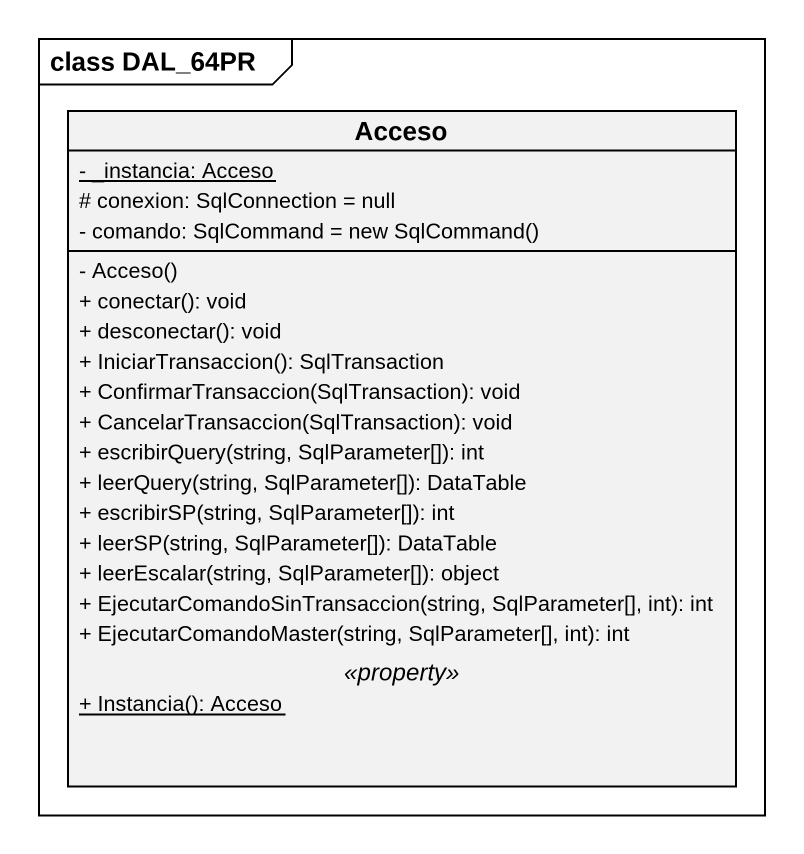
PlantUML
@startuml
mainframe class DAL_64PR
hide circle
hide empty members
skinparam classAttributeIconSize 0
class Acceso {
  {static} - _instancia: Acceso
  # conexion: SqlConnection = null
  {field} - comando: SqlCommand = new SqlCommand()
  --
  - Acceso()
  + conectar(): void
  + desconectar(): void
  + IniciarTransaccion(): SqlTransaction
  + ConfirmarTransaccion(SqlTransaction): void
  + CancelarTransaccion(SqlTransaction): void
  + escribirQuery(string, SqlParameter[]): int
  + leerQuery(string, SqlParameter[]): DataTable
  + escribirSP(string, SqlParameter[]): int
  + leerSP(string, SqlParameter[]): DataTable
  + leerEscalar(string, SqlParameter[]): object
  + EjecutarComandoSinTransaccion(string, SqlParameter[], int): int
  + EjecutarComandoMaster(string, SqlParameter[], int): int
  .. <<property>> ..
  {static} + Instancia(): Acceso
}
@enduml
